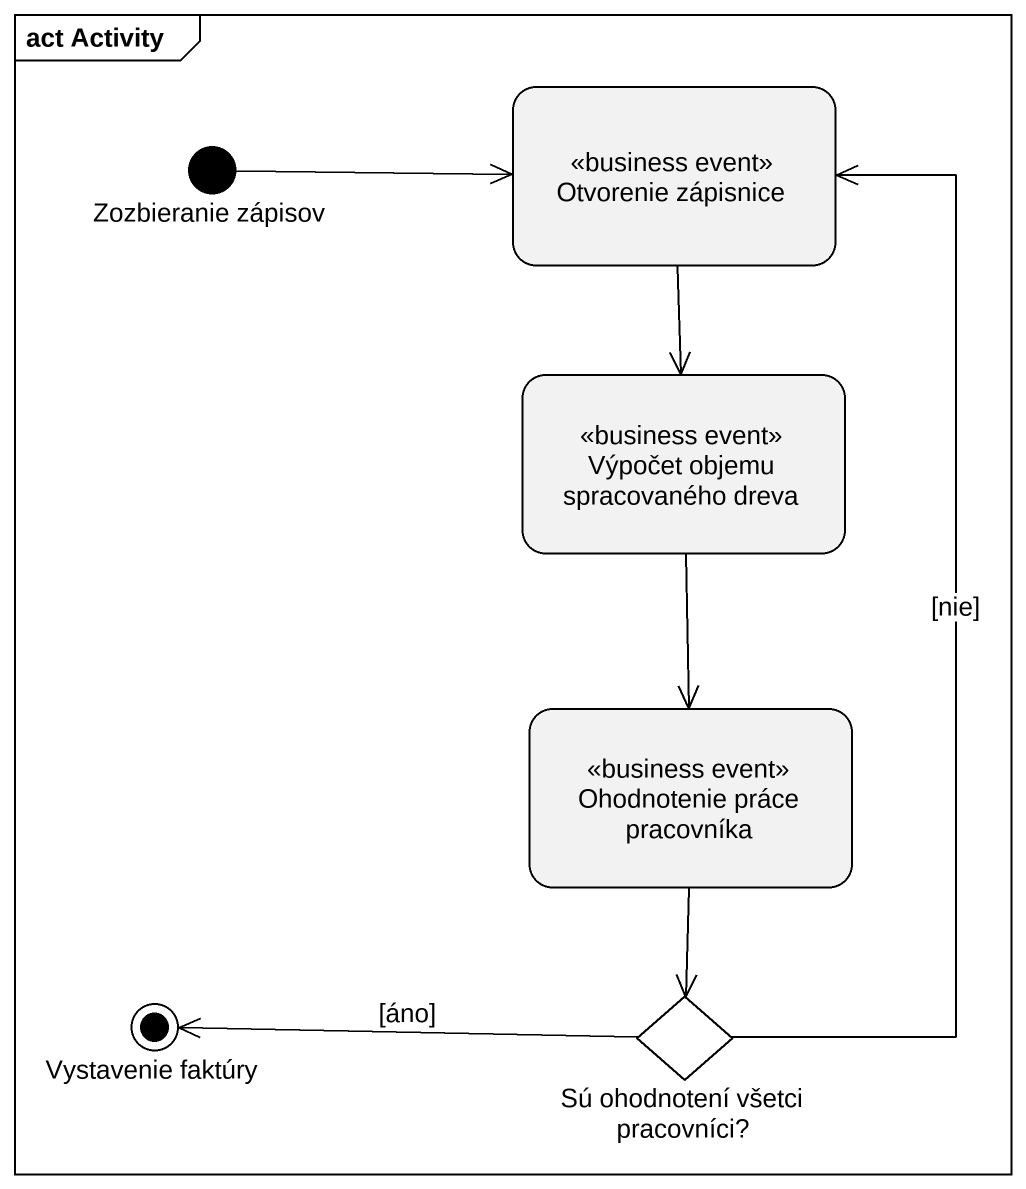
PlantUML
@startuml
mainframe act Activity
hide empty description
state "Zozbieranie zápisov" as Zozbieranie_zápisov <<start>>
state "Otvorenie zápisnice" as Otvorenie_zápisnice <<business event>>
state "Výpočet objemu spracovaného dreva" as Výpočet_objemu_spracovaného <<business event>>
state "Ohodnotenie práce pracovníka" as Ohodnotenie_práce_pracovníka <<business event>>
state "Vystavenie faktúry" as Vystavenie_faktúry <<end>>
state "Sú ohodnotení všetci pracovníci?" as Sú_ohodnotení_všetci <<choice>>
Zozbieranie_zápisov -right-> Otvorenie_zápisnice
Otvorenie_zápisnice --> Výpočet_objemu_spracovaného
Výpočet_objemu_spracovaného --> Ohodnotenie_práce_pracovníka
Ohodnotenie_práce_pracovníka --> Sú_ohodnotení_všetci
Sú_ohodnotení_všetci -up-> Otvorenie_zápisnice : [nie]
Sú_ohodnotení_všetci -left-> Vystavenie_faktúry : [áno]
@enduml
